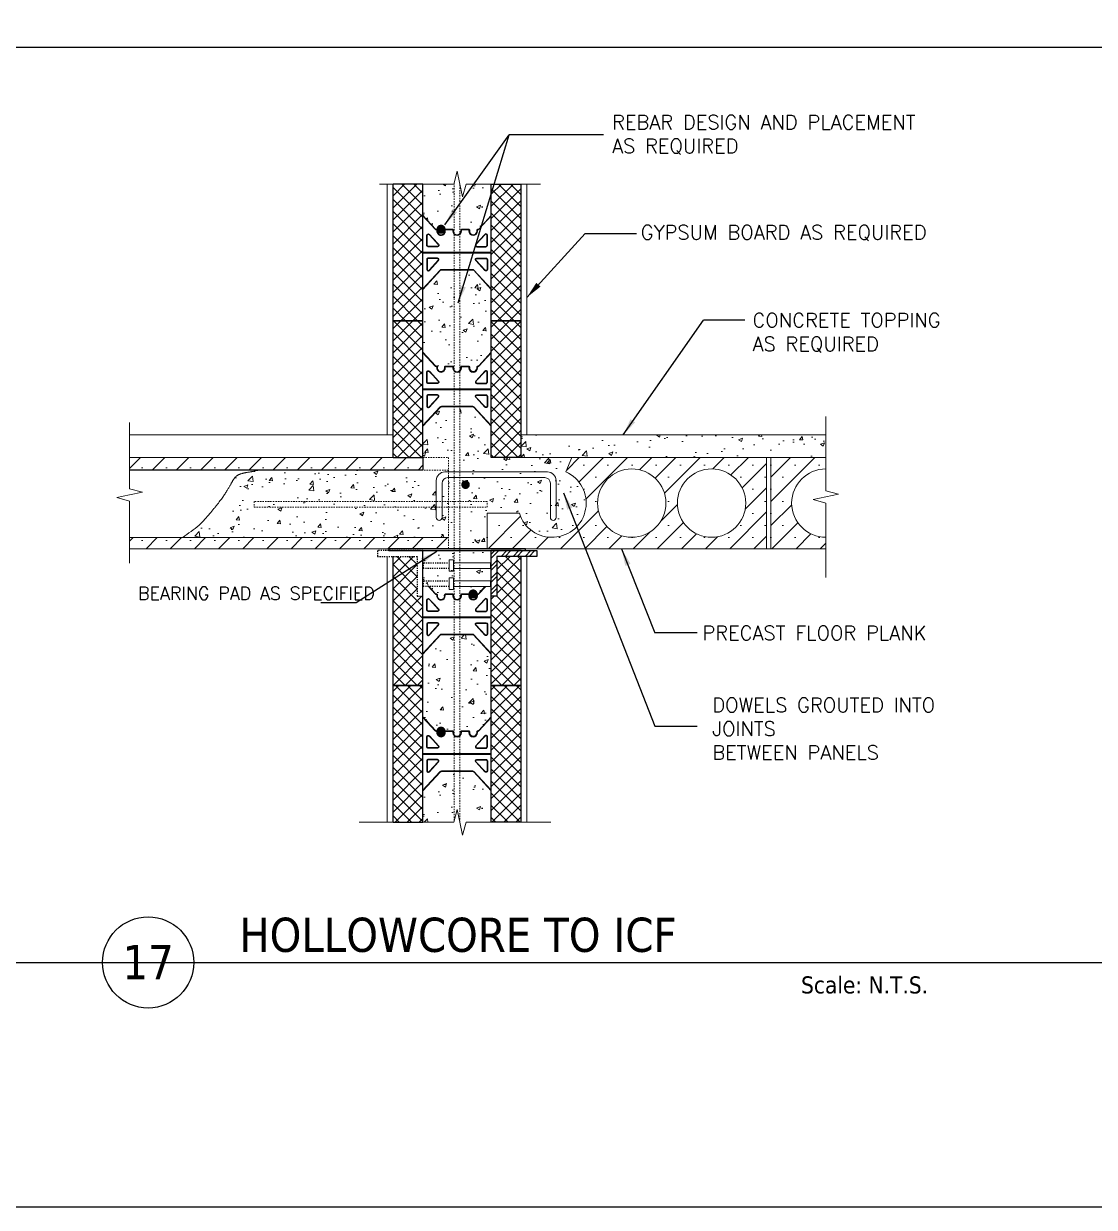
# Model space of a CAD drawing. Header units: inches. Extents: x 2268 to 2841, y -1100 to -676.
# Drawn here: x 2397.2 to 2491.2, y -1099.9 to -996.1 of the extents above; entities that cross this region are included whole.
import ezdxf
from ezdxf.enums import TextEntityAlignment as Align

# ---------------------------------------------------------------- set-up
doc = ezdxf.new("R2010")
doc.units = ezdxf.units.IN
doc.header["$MEASUREMENT"] = 0
doc.linetypes.add('HIDDEN', pattern=[0.375, 0.25, -0.125])
doc.linetypes.add('HIDDEN2', pattern=[0.1875, 0.125, -0.0625])
for name, color, linetype, lineweight in [('A-DETL-GENF', 3, 'Continuous', 9), ('A-DETL-LLIN', 3, 'Continuous', 9), ('Concrete', 3, 'Continuous', 20), ('Construction', 7, 'Continuous', 25), ('form', 140, 'Continuous', 13), ('INTER-EXTERIOR', 30, 'Continuous', 13), ('Rebar-H', 7, 'Continuous', 20), ('Rebar-V', 7, 'HIDDEN2', 15), ('S', 7, 'Continuous', 13), ('Size', 7, 'Continuous', 20)]:
    doc.layers.add(name, color=color, linetype=linetype, lineweight=lineweight)
for name, color, linetype in [('Anno', 4, 'Continuous'), ('Foam', 7, 'Continuous'), ('S-BEAM-STEL', 1, 'Continuous'), ('S-ICF-WALL-REIN', 1, 'Continuous'), ('S-REIN', 5, 'HIDDEN'), ('Web', 6, 'Continuous')]:
    doc.layers.add(name, color=color, linetype=linetype)
doc.layers.add('NOPLOT', color=241, linetype='Continuous', plot=False)
doc.styles.add('ROMANS', font='romans.shx')
doc.styles.get("Standard").update_dxf_attribs({"font": 'romans.shx'})
doc.styles.add('Tahoma', font='TAHOMA.TTF')
doc.dimstyles.new('IG-1', dxfattribs={"dimscale": 12, "dimtxt": 0.125, "dimasz": 0.125, "dimexe": 0.0625, "dimexo": 0.125, "dimgap": 0.0625, "dimtad": 1, "dimlfac": 1.0005, "dimzin": 9, "dimlunit": 4, "dimtxsty": 'Standard', "dimblk": 'ARCHTICK', "dimcen": 2.5, "dimadec": 0, "dimazin": 0, "dimtfac": 1, "dimtmove": 0, "dimatfit": 3, "dimfxl": 0, "dimfrac": 1, "dimarcsym": 0})
pattern_1 = [(50, (-3048.2537, -1353.4346), (3.5863009, -0.3137607), [0.375, -4.125]), (355, (-3048.2537, -1353.4346), (-0.6937567, 3.7609607), [0.3, -3.3]), (100.4514, (-3047.9548, -1353.4608), (2.892547, 3.4471977), [0.318701, -3.5057106]), (46.1842, (-3048.2537, -1352.4346), (5.3362052, -0.827595), [0.5625, -6.1875]), (96.6356, (-3047.809, -1352.5036), (4.6733135, 4.8705894), [0.4780514, -5.258565]), (351.1842, (-3048.2537, -1352.4346), (4.67331, 4.870593), [0.45, -4.95]), (21, (-3047.7537, -1352.6846), (2.9845353, -2.0130945), [0.375, -4.125]), (326, (-3047.7537, -1352.6846), (1.2165767, 3.6257502), [0.3, -3.3]), (71.4514, (-3047.505, -1352.8524), (4.2011131, 1.6126525), [0.318701, -3.5057106]), (37.5, (-3048.2537, -1353.4346), (0.06079928, 1.66446927), [0, -3.26, 0, -3.35, 0, -3.3125]), (7.5, (-3048.2537, -1353.4346), (1.3153477, 1.97205856), [0, -1.91, 0, -3.185, 0, -1.2625]), (327.5, (-3049.3687, -1353.4346), (2.66911218, -0.11277436), [0, -1.25, 0, -3.9, 0, -5.175]), (317.5, (-3049.8687, -1353.4346), (2.9159308, 0.5005249), [0, -1.625, 0, -2.59, 0, -3.675])]
pattern_2 = [(45, (0, 0), (-0.53033, 0.53033), []), (135, (0, 0), (-0.53033, -0.53033), [])]
pattern_3 = [(45, (2429.6106, -1054.14846), (-0.53033, 0.53033), []), (135, (2429.6106, -1054.14846), (-0.53033, -0.53033), [])]

# ---------------------------------------------------------------- blocks, each defined once
blk = doc.blocks.new('AM-7')
at = {"layer": 'S', "color": 7}
for points in [[(30.03, 45.49), (29.79, 46.62), (29.48, 45.49)], [(22.96, 45.49), (29.48, 45.49)], [(30.03, 45.49), (30.26, 44.37), (30.57, 45.49)], [(30.57, 45.49), (37.09, 45.49)]]:
    blk.add_lwpolyline(points, dxfattribs=at)
blk = doc.blocks.new('_ArchTick')
at = {"color": 0, "linetype": 'ByBlock', "const_width": 0.15}
blk.add_lwpolyline([(-0.5, -0.5), (0.5, 0.5)], dxfattribs=at)
blk = doc.blocks.new('G-BLK-6-IN')
at = {"layer": 'form'}
h = blk.add_hatch(dxfattribs=at)
h.set_pattern_fill('ANSI37,_O', color=256, scale=6)
h.set_pattern_definition(pattern_2)
h.paths.add_polyline_path([(2.62, 12), (0, 12), (0, 0), (2.62, 0)])
h = blk.add_hatch(dxfattribs=at)
h.set_pattern_fill('ANSI37,_O', color=256, scale=6)
h.set_pattern_definition(pattern_2)
h.paths.add_polyline_path([(8.62, 0), (11.25, 0), (11.25, 12), (8.62, 12)])
at = {"layer": 'Foam'}
for p, q in [((0, 0), (0, 12)), ((2.62, 12), (0, 12)), ((2.62, 0), (2.62, 12)), ((8.62, 0), (8.62, 12)), ((8.62, 12), (11.25, 12)), ((11.25, 0), (11.25, 12)), ((0, 0), (2.62, 0)), ((11.25, 0), (8.62, 0))]:
    blk.add_line(p, q, dxfattribs=at)
at = {"layer": 'Web'}
for p, q in [((2.62, 6.03), (8.62, 6.03)), ((2.62, 5.97), (8.62, 5.97))]:
    blk.add_line(p, q, dxfattribs=at)
for points in [[(2.62, 9.25), (3.73, 8.05, 0.209324), (3.78, 8.03), (3.8, 8.03, -0.414214), (3.87, 7.97), (3.87, 7.88, 0.01966), (3.87, 7.85, 0.01966)], [(2.62, 9.2), (3.71, 8.03, 0.209324), (3.78, 8), (3.8, 8, -0.414214), (3.84, 7.97), (3.84, 7.88, 0.045886), (3.84, 7.81, 0.045886)], [(3.84, 7.81, 0.912254), (4.59, 7.88), (4.59, 7.97, -0.414214), (4.62, 8), (5.22, 8, -0.414214), (5.25, 7.97), (5.25, 7.88, 1), (6, 7.88), (6, 7.97, -0.414214), (6.03, 8), (6.63, 8, -0.414214), (6.66, 7.97), (6.66, 7.88, 1), (7.41, 7.88), (7.41, 7.97, -0.414214), (7.45, 8), (7.47, 8, 0.209324), (7.54, 8.03), (8.62, 9.2)], [(3.87, 7.85, 0.961439), (4.55, 7.88), (4.55, 7.97, -0.414214), (4.62, 8.03), (5.22, 8.03, -0.414214), (5.28, 7.97), (5.28, 7.88, 1), (5.97, 7.88), (5.97, 7.97, -0.414214), (6.03, 8.03), (6.63, 8.03, -0.414214), (6.7, 7.97), (6.7, 7.88, 1), (7.38, 7.88), (7.38, 7.97, -0.414214), (7.45, 8.03), (7.47, 8.03, 0.209324), (7.52, 8.05), (8.62, 9.25)], [(3.5, 7.25), (3.99, 6.71, -0.653817), (3.9, 6.5), (3.09, 6.5, -0.414214), (2.97, 6.62), (2.97, 7.5, -0.682733), (3.19, 7.58), (3.5, 7.25)], [(3.48, 7.22), (3.97, 6.69, -0.653817), (3.9, 6.53), (3.09, 6.53, -0.414214), (3, 6.62), (3, 7.5, -0.682733), (3.16, 7.56), (3.48, 7.22)], [(2.6, 2.77), (4.15, 4.45, -0.209324), (4.27, 4.5), (6.98, 4.5, -0.209324), (7.1, 4.45), (8.62, 2.8)], [(2.62, 2.75), (4.17, 4.43, -0.209324), (4.27, 4.47), (6.98, 4.47, -0.209324), (7.08, 4.43), (8.62, 2.75)]]:
    blk.add_lwpolyline(points, format="xyb", dxfattribs=at)
for points in [[(8.06, 7.58), (7.26, 6.71, 0.653817), (7.35, 6.5), (8.16, 6.5, 0.414214), (8.28, 6.62), (8.28, 7.5, 0.682733)], [(8.09, 7.56), (7.28, 6.69, 0.653817), (7.35, 6.53), (8.16, 6.53, 0.414214), (8.25, 6.62), (8.25, 7.5, 0.682733)], [(3.19, 4.42), (3.99, 5.29, 0.653817), (3.9, 5.5), (3.09, 5.5, 0.414214), (2.97, 5.38), (2.97, 4.5, 0.682733)], [(3.16, 4.44), (3.97, 5.31, 0.653817), (3.9, 5.47), (3.09, 5.47, 0.414214), (3, 5.38), (3, 4.5, 0.682733)], [(8.06, 4.42), (7.26, 5.29, -0.653817), (7.35, 5.5), (8.16, 5.5, -0.414214), (8.28, 5.38), (8.28, 4.5, -0.682733)], [(8.09, 4.44), (7.28, 5.31, -0.653817), (7.35, 5.47), (8.16, 5.47, -0.414214), (8.25, 5.38), (8.25, 4.5, -0.682733)]]:
    blk.add_lwpolyline(points, format="xyb", close=True, dxfattribs=at)
blk = doc.blocks.new('Shear Connectors-Side - 1_2_-0-GreenBlock _ Lite Deck Typical Details')
at = {"layer": 'A-DETL-GENF'}
for p, q in [((0.5, 3.6875), (-0.5, 3.6875)), ((-0.5, 3.6875), (-0.5, 3.3125)), ((-0.5, 3.3125), (-0.25, 3.3125)), ((-0.25, 3.3125), (-0.25, 0.0625)), ((-0.25, 3.3125), (0.25, 3.3125)), ((0.25, 0.0625), (0.25, 3.3125)), ((0.25, 3.3125), (0.5, 3.3125)), ((0.5, 3.3125), (0.5, 3.6875)), ((-0.25, 0.0625), (-0.1875, 0)), ((-0.25, 0.0625), (0.25, 0.0625)), ((-0.1875, 0), (0.1875, 0)), ((0.1875, 0), (0.25, 0.0625))]:
    blk.add_line(p, q, dxfattribs=at)
blk = doc.blocks.new('*U109')
blk.add_line((0.8423, -0.5126), (4.8696, -0.5126))
blk.add_circle((0.5923, -0.5126), 0.25)
at = {"style": 'Tahoma', "flags": 8}
blk.add_attdef('VIEWNAME', text='', height=0.1875, dxfattribs=at).set_placement((1.0922, -0.5109), align=Align.BOTTOM_LEFT)
blk.add_attdef('#', text='', height=0.1875, dxfattribs=at).set_placement((0.5922, -0.5109), align=Align.MIDDLE_CENTER)
blk.add_attdef('VPSCALE', text='', height=0.0938, dxfattribs=at).set_placement((4.8696, -0.589), align=Align.TOP_RIGHT)

msp = doc.modelspace()

# ---------------------------------------------------------------- hatches: boundary and pattern name
at = {"layer": 'Concrete'}
h = msp.add_hatch(dxfattribs=at)
h.set_pattern_fill('AR-CONC,_O', color=256, scale=0.5)
h.set_pattern_definition([(50, (2432.2356, -1014.5094), (3.5863, -0.3138), [0.375, -4.125]), (355, (2432.2356, -1014.5094), (-0.6938, 3.761), [0.3, -3.3]), (100.45, (2432.5345, -1014.5355), (2.8925, 3.4472), [0.3187, -3.5057]), (46.184, (2432.2356, -1013.5094), (5.3362, -0.8276), [0.5625, -6.1875]), (96.64, (2432.6803, -1013.5784), (4.6733, 4.8706), [0.478, -5.2586]), (351.18, (2432.2356, -1013.5094), (4.6733, 4.8706), [0.45, -4.95]), (21, (2432.7356, -1013.7594), (2.9845, -2.0131), [0.375, -4.125]), (326, (2432.7356, -1013.7594), (1.2166, 3.6258), [0.3, -3.3]), (71.45, (2432.9843, -1013.927), (4.2011, 1.6127), [0.3187, -3.5057]), (37.5, (2432.2356, -1014.5094), (0.0608, 1.66447), [0, -3.26, 0, -3.35, 0, -3.3125]), (7.5, (2432.2356, -1014.5094), (1.31535, 1.97206), [0, -1.91, 0, -3.185, 0, -1.2625]), (327.5, (2431.1206, -1014.5094), (2.66911, -0.11277), [0, -1.25, 0, -3.9, 0, -5.175]), (317.5, (2430.6206, -1014.5094), (2.9159, 0.5005), [0, -1.625, 0, -2.59, 0, -3.675])])
h.paths.add_polyline_path([(2434.98561, -1009.98758), (2434.94074, -1010.14846), (2432.23561, -1010.14846), (2432.23561, -1012.89846), (2433.34204, -1014.0971, 0.209323534), (2433.38797, -1014.11721), (2433.41547, -1014.11721, -0.414213562), (2433.47797, -1014.17971), (2433.47797, -1014.27346, 0.019659652), (2433.47904, -1014.30046, 0.961438795), (2434.16547, -1014.27346), (2434.16547, -1014.17971, -0.414213562), (2434.22797, -1014.11721), (2434.82936, -1014.11721, -0.414213562), (2434.89186, -1014.17971), (2434.89186, -1014.27346, 0.191401323), (2434.98561, -1014.50939)])
h.paths.add_polyline_path([(2438.23561, -1010.14846), (2436.03047, -1010.14846), (2435.71648, -1011.27429), (2435.48561, -1010.14846), (2435.48561, -1014.50939, 0.191401323), (2435.57936, -1014.27346), (2435.57936, -1014.17971, -0.414213562), (2435.64186, -1014.11721), (2436.24324, -1014.11721, -0.414213562), (2436.30574, -1014.17971), (2436.30574, -1014.27346, 1), (2436.99324, -1014.27346), (2436.99324, -1014.17971, -0.414213562), (2437.05574, -1014.11721), (2437.08324, -1014.11721, 0.209323534), (2437.12917, -1014.0971), (2438.23561, -1012.89846)])
h = msp.add_hatch(dxfattribs=at)
h.set_pattern_fill('AR-CONC,_O', color=256, scale=0.5)
h.set_pattern_definition(pattern_1)
h.paths.add_polyline_path([(2438.23561, -1022.14846), (2438.23561, -1019.39846), (2436.68619, -1017.71992, 0.209323534), (2436.59434, -1017.67971), (2435.48561, -1017.67971), (2435.48561, -1026.50939, 0.191401323), (2435.57936, -1026.27346), (2435.57936, -1026.11721), (2436.30574, -1026.11721), (2436.30574, -1026.27346, 1), (2436.99324, -1026.27346), (2436.99324, -1026.11721), (2437.08324, -1026.11721, 0.209323534), (2437.12917, -1026.0971), (2438.23561, -1024.89846)])
h.paths.add_polyline_path([(2434.98561, -1017.67971), (2433.87687, -1017.67971, 0.209323534), (2433.78502, -1017.71992), (2432.23561, -1019.39846), (2432.23561, -1022.14846), (2432.23561, -1024.89846), (2433.34204, -1026.0971, 0.209323534), (2433.38797, -1026.11721), (2433.47797, -1026.11721), (2433.47797, -1026.27346, 1), (2434.16547, -1026.27346), (2434.16547, -1026.11721), (2434.89186, -1026.11721), (2434.89186, -1026.27346, 0.191401323), (2434.98561, -1026.50939)])
h = msp.add_hatch(dxfattribs=at)
h.set_pattern_fill('AR-CONC,_O', color=256, scale=0.5)
h.set_pattern_definition(pattern_1)
h.paths.add_polyline_path([(2444.78899, -1035.41031), (2445.30306, -1034.14846), (2440.86061, -1034.14846), (2438.23561, -1034.14846), (2438.23561, -1031.39846), (2436.68619, -1029.71992, 0.209323534), (2436.59434, -1029.67971), (2435.48561, -1029.67971), (2435.48561, -1042.14846), (2437.86061, -1042.14846), (2437.86061, -1039.03868), (2440.69834, -1039.03868, 1.54904879)])
h.paths.add_polyline_path([(2434.98561, -1029.67971), (2433.87687, -1029.67971, 0.209323534), (2433.78502, -1029.71992), (2432.23561, -1031.39846), (2432.23561, -1034.14846), (2434.48561, -1034.14846), (2434.48561, -1042.14846), (2434.98561, -1042.14846)])
h = msp.add_hatch(dxfattribs=at)
h.set_pattern_fill('AR-CONC,_O', color=256, scale=0.5)
h.set_pattern_definition([(50, (2440.8606, -1034.1485), (3.5863, -0.31376), [0.375, -4.125]), (355, (2440.8606, -1034.1485), (-0.69376, 3.76096), [0.3, -3.3]), (100.451, (2441.1595, -1034.1746), (2.89255, 3.4472), [0.3187, -3.5057]), (46.184, (2440.8606, -1033.1485), (5.3362, -0.8276), [0.5625, -6.1875]), (96.636, (2441.3053, -1033.2174), (4.6733, 4.8706), [0.47805, -5.2586]), (351.184, (2440.8606, -1033.1485), (4.6733, 4.8706), [0.45, -4.95]), (21, (2441.3606, -1033.3985), (2.98454, -2.0131), [0.375, -4.125]), (326, (2441.3606, -1033.3985), (1.2166, 3.62575), [0.3, -3.3]), (71.451, (2441.6093, -1033.5662), (4.2011, 1.61265), [0.3187, -3.5057]), (37.5, (2440.8606, -1034.1485), (0.0608, 1.66447), [0, -3.26, 0, -3.35, 0, -3.3125]), (7.5, (2440.8606, -1034.1485), (1.31535, 1.97206), [0, -1.91, 0, -3.185, 0, -1.2625]), (327.5, (2439.7456, -1034.1485), (2.66911, -0.112774), [0, -1.25, 0, -3.9, 0, -5.175]), (317.5, (2439.2456, -1034.1485), (2.91593, 0.50052), [0, -1.625, 0, -2.59, 0, -3.675])])
h.paths.add_polyline_path([(2440.86061, -1032.14846), (2440.86061, -1034.14846), (2465.76583, -1034.14846), (2467.59344, -1034.14846), (2467.59344, -1032.14846)])
h = msp.add_hatch(dxfattribs=at)
h.set_pattern_fill('SACNCR,_O', color=9, scale=16)
h.set_pattern_definition([(45, (-2911.608, -1522.9695), (-1.06066017, 1.06066017), []), (45, (-2910.5473, -1522.9695), (-1.06066017, 1.06066017), [0, -1.5])])
h.paths.add_polyline_path([(2434.48561, -1041.16846), (2406.49853, -1041.16846), (2406.49853, -1042.14846), (2434.48561, -1042.14846)])
h.paths.add_polyline_path([(2432.23561, -1035.25846), (2432.23561, -1034.14846), (2406.49853, -1034.14846), (2406.49853, -1035.25846)])
h = msp.add_hatch(dxfattribs=at)
h.set_pattern_fill('SACNCR,_O', color=9, scale=16)
h.set_pattern_definition([(45, (2437.8606, -613.7331), (-1.06066, 1.06066), []), (45, (2438.9213, -613.7331), (-1.06066, 1.06066), [0, -1.5])])
h.paths.add_polyline_path([(2460.56322, -1038.14846, -1), (2454.56322, -1038.14846, -1)], flags=16)
h.paths.add_polyline_path([(2453.56322, -1038.14846, -1), (2447.56322, -1038.14846, -1)], flags=16)
edge = h.paths.add_edge_path()
edge.add_line((2440.69834, -1039.03868), (2437.86061, -1040.40114))
edge.add_line((2437.86061, -1040.40114), (2437.86061, -1042.14846))
edge.add_line((2437.86061, -1042.14846), (2462.39083, -1042.14846))
edge.add_line((2462.39083, -1042.14846), (2462.39083, -1034.14846))
edge.add_line((2462.39083, -1034.14846), (2445.30306, -1034.14846))
edge.add_line((2445.30306, -1034.14846), (2444.78899, -1035.41031))
edge.add_arc((2443.56322, -1038.14846), 3, -162.7381108, 65.8836234, ccw=False)
h = msp.add_hatch(dxfattribs=at)
h.set_pattern_fill('SACNCR,_O', color=9, scale=16)
h.set_pattern_definition([(45, (2462.7658, -613.7331), (-1.06066, 1.06066), []), (45, (2463.8265, -613.7331), (-1.06066, 1.06066), [0, -1.5])])
h.paths.add_polyline_path([(2462.76583, -1034.14846), (2462.76583, -1042.14846), (2467.59344, -1042.14846), (2467.59344, -1041.14846, -1), (2467.59344, -1035.14846), (2467.59344, -1034.14846)])
h = msp.add_hatch(dxfattribs=at)
h.set_pattern_fill('AR-CONC,_O', color=256, scale=0.5)
h.set_pattern_definition(pattern_1)
edge = h.paths.add_edge_path()
edge.add_arc((2434.15996, -1036.15956), 0.75, 90, 180, ccw=False)
edge.add_line((2434.15996, -1035.40956), (2434.48561, -1035.40956))
edge.add_line((2434.48561, -1035.40956), (2434.48561, -1035.25846))
edge.add_line((2434.48561, -1035.25846), (2417.8334, -1035.25846))
edge.add_spline(control_points=[(2417.8334, -1035.25846), (2417.72074, -1035.28743), (2417.54937, -1035.32661), (2417.34785, -1035.36382), (2417.23201, -1035.3831), (2417.14669, -1035.39745), (2417.06242, -1035.41123), (2416.97915, -1035.42404), (2416.89711, -1035.43675), (2416.81656, -1035.45024), (2416.73744, -1035.46408), (2416.65969, -1035.47779), (2416.58354, -1035.49225), (2416.50928, -1035.50836), (2416.43685, -1035.52566), (2416.36614, -1035.54371), (2416.29739, -1035.56336), (2416.23096, -1035.58552), (2416.16676, -1035.60973), (2416.10458, -1035.63556), (2416.04474, -1035.6639), (2415.98774, -1035.69548), (2415.93359, -1035.73005), (2415.86441, -1035.77996), (2415.78308, -1035.85153), (2415.71183, -1035.93573), (2415.66541, -1036.00006), (2415.63828, -1036.03949), (2415.61723, -1036.07066), (2415.59612, -1036.10305), (2415.56804, -1036.14845), (2415.53293, -1036.2085), (2415.49763, -1036.27101), (2415.46789, -1036.32371), (2415.4356, -1036.38011), (2415.39389, -1036.45432), (2415.34235, -1036.54825), (2415.28671, -1036.64848), (2415.22505, -1036.75495), (2415.15813, -1036.86826), (2415.08648, -1036.98896), (2415.00815, -1037.11696), (2414.92136, -1037.2522), (2414.82678, -1037.39529), (2414.72486, -1037.54679), (2414.61373, -1037.70658), (2414.49171, -1037.87462), (2414.35937, -1038.05152), (2414.21707, -1038.23782), (2414.06308, -1038.43347), (2413.83317, -1038.71449), (2413.51387, -1039.09338), (2413.07792, -1039.57093), (2412.3846, -1040.37138), (2411.61976, -1040.77196), (2411.17257, -1041.16846)], knot_values=[0.205517539, 0.205517539, 0.205517539, 0.205517539, 0.554453195, 0.732572657, 0.820251548, 0.906745307, 0.992110798, 1.076424288, 1.159499869, 1.241154155, 1.321453131, 1.4004582, 1.478004192, 1.553954418, 1.628394687, 1.701398418, 1.772887554, 1.842848682, 1.911411876, 1.978690028, 2.044792624, 2.109939905, 2.174046056, 2.237408528, 2.365745556, 2.49787102, 2.567343883, 2.603711574, 2.641443755, 2.680202405, 2.719667561, 2.801585963, 2.888870905, 2.935027518, 2.983125678, 3.08381995, 3.19042881, 3.304533889, 3.427732062, 3.559506774, 3.699327387, 3.848827352, 4.00968165, 4.181380778, 4.363391943, 4.557432178, 4.765260931, 4.986360584, 5.220188875, 5.468538012, 5.733235606, 6.30950708, 6.954228628, 7.675129307, 9.471375827, 9.471375827, 9.471375827, 9.471375827], degree=3, periodic=0)
edge.add_line((2411.17257, -1041.16846), (2434.48561, -1041.16846))
edge.add_line((2434.48561, -1041.16846), (2434.48561, -1035.90956))
edge.add_line((2434.48561, -1035.90956), (2434.40996, -1035.90956))
edge.add_arc((2434.40996, -1036.40956), 0.5, 90, 180)
edge.add_line((2433.90996, -1036.40956), (2433.90996, -1039.40956))
edge.add_arc((2433.65996, -1039.40956), 0.25, -180, 0, ccw=False)
edge.add_line((2433.40996, -1039.40956), (2433.40996, -1036.15956))
h = msp.add_hatch(dxfattribs=at)
h.set_pattern_fill('AR-CONC,_O', color=256, scale=0.5)
h.set_pattern_definition([(50, (2432.2356, -1046.5094), (3.5863, -0.3138), [0.375, -4.125]), (355, (2432.2356, -1046.5094), (-0.6938, 3.761), [0.3, -3.3]), (100.45, (2432.5345, -1046.5355), (2.8925, 3.4472), [0.3187, -3.5057]), (46.184, (2432.2356, -1045.5094), (5.3362, -0.8276), [0.5625, -6.1875]), (96.64, (2432.6803, -1045.5784), (4.6733, 4.8706), [0.478, -5.2586]), (351.18, (2432.2356, -1045.5094), (4.6733, 4.8706), [0.45, -4.95]), (21, (2432.7356, -1045.7594), (2.9845, -2.0131), [0.375, -4.125]), (326, (2432.7356, -1045.7594), (1.2166, 3.6258), [0.3, -3.3]), (71.45, (2432.9843, -1045.927), (4.2011, 1.6127), [0.3187, -3.5057]), (37.5, (2432.2356, -1046.5094), (0.0608, 1.66447), [0, -3.26, 0, -3.35, 0, -3.3125]), (7.5, (2432.2356, -1046.5094), (1.31535, 1.97206), [0, -1.91, 0, -3.185, 0, -1.2625]), (327.5, (2431.1206, -1046.5094), (2.66911, -0.11277), [0, -1.25, 0, -3.9, 0, -5.175]), (317.5, (2430.6206, -1046.5094), (2.9159, 0.5005), [0, -1.625, 0, -2.59, 0, -3.675])])
h.paths.add_polyline_path([(2438.23561, -1042.31889), (2435.48561, -1042.31889), (2435.48561, -1046.50939, 0.191401323), (2435.57936, -1046.27346), (2435.57936, -1046.17971, -0.414213562), (2435.64186, -1046.11721), (2436.24324, -1046.11721, -0.414213562), (2436.30574, -1046.17971), (2436.30574, -1046.27346, 1), (2436.99324, -1046.27346), (2436.99324, -1046.17971, -0.414213562), (2437.05574, -1046.11721), (2437.08324, -1046.11721, 0.209323534), (2437.12917, -1046.0971), (2438.23561, -1044.89846)])
h.paths.add_polyline_path([(2434.98561, -1042.31889), (2432.23561, -1042.31889), (2432.23561, -1044.89846), (2433.34204, -1046.0971, 0.209323534), (2433.38797, -1046.11721), (2433.41547, -1046.11721, -0.414213562), (2433.47797, -1046.17971), (2433.47797, -1046.27346, 1), (2434.16547, -1046.27346), (2434.16547, -1046.17971, -0.414213562), (2434.22797, -1046.11721), (2434.82936, -1046.11721, -0.414213562), (2434.89186, -1046.17971), (2434.89186, -1046.27346, 0.191401323), (2434.98561, -1046.50939)])
h = msp.add_hatch(dxfattribs=at)
h.set_pattern_fill('AR-CONC,_O', color=256, scale=0.5)
h.set_pattern_definition([(50, (2432.2356, -1067.2743), (3.5863, -0.31376), [0.375, -4.125]), (355, (2432.2356, -1067.2743), (-0.69376, 3.76096), [0.3, -3.3]), (100.451, (2432.5345, -1067.3004), (2.89255, 3.4472), [0.3187, -3.5057]), (46.184, (2432.2356, -1066.2743), (5.3362, -0.8276), [0.5625, -6.1875]), (96.636, (2432.6803, -1066.343), (4.6733, 4.8706), [0.478, -5.2586]), (351.184, (2432.2356, -1066.2743), (4.6733, 4.8706), [0.45, -4.95]), (21, (2432.7356, -1066.5243), (2.98454, -2.0131), [0.375, -4.125]), (326, (2432.7356, -1066.5243), (1.2166, 3.62575), [0.3, -3.3]), (71.451, (2432.9843, -1066.692), (4.2011, 1.61265), [0.3187, -3.5057]), (37.5, (2432.2356, -1067.2743), (0.0608, 1.66447), [0, -3.26, 0, -3.35, 0, -3.3125]), (7.5, (2432.2356, -1067.2743), (1.31535, 1.97206), [0, -1.91, 0, -3.185, 0, -1.2625]), (327.5, (2431.1206, -1067.2743), (2.66911, -0.11277), [0, -1.25, 0, -3.9, 0, -5.175]), (317.5, (2430.6206, -1067.2743), (2.91593, 0.50052), [0, -1.625, 0, -2.59, 0, -3.675])])
h.paths.add_polyline_path([(2438.23561, -1065.23803), (2435.48561, -1065.23803), (2435.48561, -1066.14846), (2435.71648, -1067.27429), (2436.03047, -1066.14846), (2438.23561, -1066.14846)])
h.paths.add_polyline_path([(2434.98561, -1061.67971), (2433.87687, -1061.67971, 0.209323534), (2433.78502, -1061.71992), (2432.23561, -1063.39846), (2432.23561, -1066.14846), (2434.94074, -1066.14846), (2435.19465, -1065.23803), (2434.98561, -1065.23803)])
h.paths.add_polyline_path([(2438.23561, -1063.39846), (2436.68619, -1061.71992, 0.209323534), (2436.59434, -1061.67971), (2435.48561, -1061.67971), (2435.48561, -1065.23803), (2438.23561, -1065.23803)])
h.paths.add_polyline_path([(2438.23561, -1054.14846), (2438.23561, -1051.39846), (2436.68619, -1049.71992, 0.209323534), (2436.59434, -1049.67971), (2435.48561, -1049.67971), (2435.48561, -1058.50939, 0.191401323), (2435.57936, -1058.27346), (2435.57936, -1058.17971, -0.414213562), (2435.64186, -1058.11721), (2436.24324, -1058.11721, -0.414213562), (2436.30574, -1058.17971), (2436.30574, -1058.27346, 1), (2436.99324, -1058.27346), (2436.99324, -1058.17971, -0.414213562), (2437.05574, -1058.11721), (2437.08324, -1058.11721, 0.209323534), (2437.12917, -1058.0971), (2438.23561, -1056.89846)])
h.paths.add_polyline_path([(2434.98561, -1049.67971), (2433.87687, -1049.67971, 0.209323534), (2433.78502, -1049.71992), (2432.23561, -1051.39846), (2432.23561, -1054.14846), (2432.23561, -1056.89846), (2433.34204, -1058.0971, 0.209323534), (2433.38797, -1058.11721), (2433.41547, -1058.11721, -0.414213562), (2433.47797, -1058.17971), (2433.47797, -1058.27346, 0.019659652), (2433.47904, -1058.30046, 0.961438795), (2434.16547, -1058.27346), (2434.16547, -1058.17971, -0.414213562), (2434.22797, -1058.11721), (2434.82936, -1058.11721, -0.414213562), (2434.89186, -1058.17971), (2434.89186, -1058.27346, 0.191401323), (2434.98561, -1058.50939)])
at = {"layer": 'form'}
h = msp.add_hatch(dxfattribs=at)
h.set_pattern_fill('ANSI37,_O', color=256, scale=6)
h.set_pattern_definition(pattern_3)
h.paths.add_polyline_path([(2432.23561, -1046.31889), (2431.73561, -1046.31889), (2431.73561, -1042.81889), (2429.61061, -1042.81889), (2429.61061, -1054.14846), (2432.23561, -1054.14846)])
h = msp.add_hatch(dxfattribs=at)
h.set_pattern_fill('ANSI37,_O', color=256, scale=6)
h.set_pattern_definition(pattern_3)
h.paths.add_polyline_path([(2438.73561, -1046.31889), (2438.23561, -1046.31889), (2438.23561, -1054.14846), (2440.86061, -1054.14846), (2440.86061, -1042.81889), (2438.73561, -1042.81889)])
at = {"layer": 'S'}
h = msp.add_hatch(color=7, dxfattribs=at)
h.paths.add_polyline_path([(2429.23561, -1042.14846), (2429.23561, -1042.31889), (2434.98561, -1042.31889), (2434.98561, -1042.14846)])
h.paths.add_polyline_path([(2434.98561, -1042.14846), (2434.98561, -1042.31889), (2435.48561, -1042.31889), (2435.48561, -1042.14846)])
h.paths.add_polyline_path([(2441.23561, -1042.31889), (2441.23561, -1042.14846), (2435.48561, -1042.14846), (2435.48561, -1042.31889)])
at = {"layer": 'S-BEAM-STEL', "lineweight": -3, "ltscale": 0.5}
h = msp.add_hatch(dxfattribs=at)
h.set_pattern_fill('ANSI32', color=256, scale=2, style=0)
h.set_pattern_definition([(45, (-2911.608, -1522.9695), (-0.53033009, 0.53033009), []), (45, (-2911.2544, -1522.9695), (-0.53033009, 0.53033009), [])])
h.paths.add_polyline_path([(2442.23561, -1042.31889), (2438.23561, -1042.31889), (2438.23561, -1046.31889), (2438.73561, -1046.31889), (2438.73561, -1042.81889), (2442.23561, -1042.81889)])

# ---------------------------------------------------------------- linework, layer by layer
at = {"lineweight": -3, "ltscale": 0.5}
msp.add_lwpolyline([(2429.23561, -1042.31889), (2441.23561, -1042.31889), (2441.23561, -1042.14846), (2429.23561, -1042.14846)], close=True, dxfattribs=at)
at = {"layer": 'A-DETL-LLIN'}
msp.add_open_spline([(2411.17257, -1041.16846), (2411.61976, -1040.77196), (2412.3846, -1040.37138), (2413.07792, -1039.57093), (2413.51387, -1039.09338), (2413.83317, -1038.71449), (2414.06308, -1038.43347), (2414.21707, -1038.23782), (2414.35937, -1038.05152), (2414.49171, -1037.87462), (2414.61373, -1037.70658), (2414.72486, -1037.54679), (2414.82678, -1037.39529), (2414.92136, -1037.2522), (2415.00815, -1037.11696), (2415.08648, -1036.98896), (2415.15813, -1036.86826), (2415.22505, -1036.75495), (2415.28671, -1036.64848), (2415.34235, -1036.54825), (2415.39389, -1036.45432), (2415.4356, -1036.38011), (2415.46789, -1036.32371), (2415.49763, -1036.27101), (2415.53293, -1036.2085), (2415.56804, -1036.14845), (2415.59612, -1036.10305), (2415.61723, -1036.07066), (2415.63828, -1036.03949), (2415.66541, -1036.00006), (2415.71183, -1035.93573), (2415.78308, -1035.85153), (2415.86441, -1035.77996), (2415.93359, -1035.73005), (2415.98774, -1035.69548), (2416.04474, -1035.6639), (2416.10458, -1035.63556), (2416.16676, -1035.60973), (2416.23096, -1035.58552), (2416.29739, -1035.56336), (2416.36614, -1035.54371), (2416.43685, -1035.52566), (2416.50928, -1035.50836), (2416.58354, -1035.49225), (2416.65969, -1035.47779), (2416.73744, -1035.46408), (2416.81656, -1035.45024), (2416.89711, -1035.43675), (2416.97915, -1035.42404), (2417.06242, -1035.41123), (2417.14669, -1035.39745), (2417.23201, -1035.3831), (2417.34785, -1035.36382), (2417.54937, -1035.32661), (2417.72074, -1035.28743), (2417.8334, -1035.25846)], degree=3, knots=[0.205517539, 0.205517539, 0.205517539, 0.205517539, 2.001764059, 2.722664738, 3.367386286, 3.943657759, 4.208355354, 4.456704491, 4.690532782, 4.911632434, 5.119461188, 5.313501422, 5.495512588, 5.667211716, 5.828066014, 5.977565978, 6.117386591, 6.249161303, 6.372359477, 6.486464556, 6.593073416, 6.693767688, 6.741865847, 6.78802246, 6.875307402, 6.957225805, 6.996690961, 7.03544961, 7.073181792, 7.109549482, 7.179022346, 7.31114781, 7.439484838, 7.502847309, 7.56695346, 7.632100742, 7.698203337, 7.765481489, 7.834044684, 7.904005812, 7.975494948, 8.048498678, 8.122938948, 8.198889174, 8.276435166, 8.355440235, 8.43573921, 8.517393497, 8.600469078, 8.684782568, 8.770148059, 8.856641817, 8.944320708, 9.122440171, 9.471375827, 9.471375827, 9.471375827, 9.471375827], dxfattribs=at)
at = {"layer": 'Anno'}
for points in [[(2448.08762, -1005.83882), (2439.79057, -1005.83882)], [(2446.46174, -1014.491), (2450.98462, -1014.491)], [(2460.4857, -1022.1029), (2456.85129, -1022.1029)], [(2456.29441, -1049.52912), (2452.58356, -1049.52912)], [(2456.30298, -1057.7379), (2452.59214, -1057.7379)]]:
    msp.add_lwpolyline(points, dxfattribs=at)
at = {"layer": 'Concrete', "color": 7}
for p, q in [((2444.78899, -1035.41031), (2445.30306, -1034.14846)), ((2440.69834, -1039.03868), (2437.86061, -1039.03868))]:
    msp.add_line(p, q, dxfattribs=at)
for points in [[(2429.61061, -1032.14846), (2406.49853, -1032.14846)], [(2440.86061, -1032.14846), (2467.59344, -1032.14846)], [(2432.23561, -1034.14846), (2406.49853, -1034.14846)], [(2440.86061, -1034.14846), (2465.76583, -1034.14846)], [(2462.39083, -1034.14846), (2462.39083, -1042.14846)], [(2462.76583, -1034.14846), (2462.76583, -1042.14846)], [(2465.76583, -1034.14846), (2467.59344, -1034.14846)], [(2437.86061, -1039.03868), (2437.86061, -1042.14846)], [(2434.48561, -1041.16846), (2406.49853, -1041.16846)], [(2434.48561, -1042.14846), (2406.49853, -1042.14846)], [(2437.86061, -1042.14846), (2462.76583, -1042.14846)], [(2462.76583, -1042.14846), (2467.59344, -1042.14846)]]:
    msp.add_lwpolyline(points, dxfattribs=at)
for centre in [(2450.56322, -1038.14846), (2457.56322, -1038.14846)]:
    msp.add_circle(centre, 3, dxfattribs=at)
for centre, start, end in [((2443.56322, -1038.14846), 197.2618892, 65.8836234), ((2467.59344, -1038.14846), 90, 270)]:
    msp.add_arc(centre, 3, start, end, dxfattribs=at)
at = {"layer": 'Construction', "color": 7}
msp.add_line((2432.23561, -1034.14846), (2432.23561, -1035.25846), dxfattribs=at)
msp.add_lwpolyline([(2432.23561, -1035.25846), (2406.49853, -1035.25846)], dxfattribs=at)
at = {"layer": 'Foam'}
for p, q in [((2432.23561, -1042.14846), (2429.61061, -1042.14846)), ((2429.61061, -1054.14846), (2429.61061, -1042.81889)), ((2432.23561, -1054.14846), (2432.23561, -1042.31889)), ((2438.23561, -1042.14846), (2440.86061, -1042.14846)), ((2438.23561, -1054.14846), (2438.23561, -1042.31889)), ((2440.86061, -1054.14846), (2440.86061, -1042.81889)), ((2429.61061, -1054.14846), (2432.23561, -1054.14846)), ((2440.86061, -1054.14846), (2438.23561, -1054.14846))]:
    msp.add_line(p, q, dxfattribs=at)
at = {"layer": 'INTER-EXTERIOR', "color": 40}
for points in [[(2429.11061, -1032.14846), (2429.11061, -1010.14846)], [(2441.36061, -1032.14846), (2441.36061, -1010.14846)], [(2429.11061, -1066.14846), (2429.11061, -1042.81889)], [(2441.36061, -1066.14846), (2441.36061, -1042.81889)]]:
    msp.add_lwpolyline(points, dxfattribs=at)
at = {"layer": 'NOPLOT'}
for p, q in [((2292.10222, -998.12469), (2794.50222, -998.12469)), ((2378.3356, -1078.45524), (2666.24408, -1078.45524))]:
    msp.add_line(p, q, dxfattribs=at)
msp.add_lwpolyline([(2267.86345, -698.10234), (2840.71975, -698.10234), (2840.71975, -1099.94604), (2267.86345, -1099.94604)], close=True, dxfattribs=at)
at = {"layer": 'Rebar-H', "color": 7}
msp.add_lwpolyline([(2443.92036, -1036.15956), (2443.92036, -1039.40956, -1), (2443.42036, -1039.40956), (2443.42036, -1036.40956, 0.414213562), (2442.92036, -1035.90956), (2434.40996, -1035.90956, 0.414213562), (2433.90996, -1036.40956), (2433.90996, -1039.40956, -1), (2433.40996, -1039.40956), (2433.40996, -1036.15956, -0.414213562), (2434.15996, -1035.40956), (2443.17036, -1035.40956, -0.414213562)], format="xyb", close=True, dxfattribs=at)
at = {"layer": 'Rebar-V', "color": 7}
for p, q in [((2432.23561, -1034.14846), (2434.48561, -1034.14846)), ((2434.48561, -1034.14846), (2434.48561, -1035.25846)), ((2434.48561, -1035.25846), (2432.23561, -1035.25846)), ((2434.48561, -1035.25846), (2434.48561, -1042.14846))]:
    msp.add_line(p, q, dxfattribs=at)
for points in [[(2434.98561, -1065.98758), (2434.98561, -1009.98758)], [(2435.48561, -1066.14846), (2435.48561, -1010.14846)]]:
    msp.add_lwpolyline(points, dxfattribs=at)
msp.add_lwpolyline([(2417.41328, -1038.50657), (2437.86061, -1038.50657), (2437.86061, -1038.00657), (2417.41328, -1038.00657)], close=True, dxfattribs=at)
at = {"layer": 'S', "color": 7}
for p, q in [((2431.23561, -1042.14846), (2439.23561, -1042.14846)), ((2431.23561, -1042.14846), (2439.23561, -1042.14846)), ((2431.23561, -1042.14846), (2439.23561, -1042.14846)), ((2431.23561, -1042.14846), (2439.23561, -1042.14846)), ((2431.23561, -1042.31889), (2439.23561, -1042.31889)), ((2439.23561, -1042.31889), (2431.23561, -1042.31889)), ((2439.23561, -1042.31889), (2431.23561, -1042.31889))]:
    msp.add_line(p, q, dxfattribs=at)
for points, const_width in [([(2433.62688, -1014.11279, 1), (2434.02688, -1014.11279, 1)], 0.4), ([(2435.78856, -1036.53267, 1), (2436.16356, -1036.53267, 1)], 0.375), ([(2436.44117, -1046.11942, 1), (2436.84117, -1046.11942, 1)], 0.4), ([(2436.44117, -1046.11942, 1), (2436.84117, -1046.11942, 1)], 0.4), ([(2433.62337, -1058.15812, 1), (2434.02337, -1058.15812, 1)], 0.4)]:
    msp.add_lwpolyline(points, format="xyb", close=True, dxfattribs=dict(at, const_width=const_width))
for points in [[(2406.49853, -1043.40716), (2406.49853, -1037.97296), (2405.37271, -1037.65896), (2406.49853, -1037.42809), (2407.62436, -1037.19721), (2406.49853, -1036.88322), (2406.49853, -1031.08606)], [(2428.73561, -1066.14846), (2426.63109, -1066.14846)], [(2442.55044, -1066.14846), (2443.4517, -1066.14846)]]:
    msp.add_lwpolyline(points, dxfattribs=at)
at = {"layer": 'S-ICF-WALL-REIN'}
msp.add_lwpolyline([(2438.23561, -1042.31889), (2442.23561, -1042.31889), (2442.23561, -1042.81889), (2438.73561, -1042.81889), (2438.73561, -1046.31889), (2438.23561, -1046.31889)], close=True, dxfattribs=at)
at = {"layer": 'S-REIN', "color": 9, "linetype": 'HIDDEN2', "ltscale": 0.25}
for p, q in [((2432.23561, -1043.44056), (2432.29811, -1043.37806)), ((2432.23561, -1043.81556), (2432.23561, -1043.44056)), ((2432.29811, -1043.87806), (2432.23561, -1043.81556)), ((2432.29811, -1043.37806), (2434.54811, -1043.37806)), ((2432.29811, -1043.87806), (2432.29811, -1043.37806)), ((2434.54811, -1043.87806), (2432.29811, -1043.87806)), ((2432.23561, -1045.03029), (2432.29811, -1044.96779)), ((2432.23561, -1045.40529), (2432.23561, -1045.03029)), ((2432.29811, -1045.46779), (2432.23561, -1045.40529)), ((2432.29811, -1044.96779), (2434.54811, -1044.96779)), ((2432.29811, -1045.46779), (2432.29811, -1044.96779)), ((2434.54811, -1045.46779), (2432.29811, -1045.46779))]:
    msp.add_line(p, q, dxfattribs=at)
msp.add_lwpolyline([(2432.23561, -1042.31889), (2428.23561, -1042.31889), (2428.23561, -1042.81889), (2431.73561, -1042.81889), (2431.73561, -1046.31889), (2432.23561, -1046.31889)], close=True, dxfattribs=at)
at = {"layer": 'Web'}
for p, q in [((2432.23561, -1048.11721), (2438.23561, -1048.11721)), ((2432.23561, -1048.17971), (2438.23561, -1048.17971))]:
    msp.add_line(p, q, dxfattribs=at)
for points in [[(2432.71861, -1045.46779), (2433.31908, -1046.1183, 0.209323534), (2433.38797, -1046.14846), (2433.41547, -1046.14846, -0.414213562), (2433.44672, -1046.17971), (2433.44672, -1046.27346, 0.045886007), (2433.45301, -1046.34186)], [(2432.76114, -1045.46779), (2433.34204, -1046.0971, 0.209323534), (2433.38797, -1046.11721), (2433.41547, -1046.11721, -0.414213562), (2433.47797, -1046.17971), (2433.47797, -1046.27346, 0.019659652), (2433.47904, -1046.30046)], [(2433.45301, -1046.34186, 0.912254286), (2434.19672, -1046.27346), (2434.19672, -1046.17971, -0.414213562), (2434.22797, -1046.14846), (2434.82936, -1046.14846, -0.414213562), (2434.86061, -1046.17971), (2434.86061, -1046.27346, 1), (2435.61061, -1046.27346), (2435.61061, -1046.17971, -0.414213562), (2435.64186, -1046.14846), (2436.24324, -1046.14846, -0.414213562), (2436.27449, -1046.17971), (2436.27449, -1046.27346, 1), (2437.02449, -1046.27346), (2437.02449, -1046.17971, -0.414213562), (2437.05574, -1046.14846), (2437.08324, -1046.14846, 0.209323534), (2437.15213, -1046.1183), (2437.7526, -1045.46779)], [(2433.47904, -1046.30046, 0.961438795), (2434.16547, -1046.27346), (2434.16547, -1046.17971, -0.414213562), (2434.22797, -1046.11721), (2434.82936, -1046.11721, -0.414213562), (2434.89186, -1046.17971), (2434.89186, -1046.27346, 1), (2435.57936, -1046.27346), (2435.57936, -1046.17971, -0.414213562), (2435.64186, -1046.11721), (2436.24324, -1046.11721, -0.414213562), (2436.30574, -1046.17971), (2436.30574, -1046.27346, 1), (2436.99324, -1046.27346), (2436.99324, -1046.17971, -0.414213562), (2437.05574, -1046.11721), (2437.08324, -1046.11721, 0.209323534), (2437.12917, -1046.0971), (2437.71007, -1045.46779)], [(2433.10723, -1046.90238), (2433.60227, -1047.43867, -0.653817149), (2433.51042, -1047.64846), (2432.70436, -1047.64846, -0.414213562), (2432.57936, -1047.52346), (2432.57936, -1046.65023, -0.682733241), (2432.79621, -1046.56544), (2433.10723, -1046.90238)], [(2433.09222, -1046.93219), (2433.5793, -1047.45987, -0.653817149), (2433.51042, -1047.61721), (2432.70436, -1047.61721, -0.414213562), (2432.61061, -1047.52346), (2432.61061, -1046.65023, -0.682733241), (2432.77324, -1046.58664), (2433.09222, -1046.93219)], [(2432.21264, -1051.37726), (2433.76206, -1049.69873, -0.209323534), (2433.87687, -1049.64846), (2436.59434, -1049.64846, -0.209323534), (2436.70915, -1049.69873), (2438.23561, -1051.35239)], [(2432.23561, -1051.39846), (2433.78502, -1049.71992, -0.209323534), (2433.87687, -1049.67971), (2436.59434, -1049.67971, -0.209323534), (2436.68619, -1049.71992), (2438.23561, -1051.39846)]]:
    msp.add_lwpolyline(points, format="xyb", dxfattribs=at)
for points in [[(2437.675, -1046.56544), (2436.86894, -1047.43867, 0.653817149), (2436.96079, -1047.64846), (2437.76686, -1047.64846, 0.414213562), (2437.89186, -1047.52346), (2437.89186, -1046.65023, 0.682733241)], [(2437.69797, -1046.58664), (2436.89191, -1047.45987, 0.653817149), (2436.96079, -1047.61721), (2437.76686, -1047.61721, 0.414213562), (2437.86061, -1047.52346), (2437.86061, -1046.65023, 0.682733241)], [(2432.79621, -1049.73148), (2433.60227, -1048.85824, 0.653817149), (2433.51042, -1048.64846), (2432.70436, -1048.64846, 0.414213562), (2432.57936, -1048.77346), (2432.57936, -1049.64669, 0.682733241)], [(2432.77324, -1049.71028), (2433.5793, -1048.83705, 0.653817149), (2433.51042, -1048.67971), (2432.70436, -1048.67971, 0.414213562), (2432.61061, -1048.77346), (2432.61061, -1049.64669, 0.682733241)], [(2437.675, -1049.73148), (2436.86894, -1048.85824, -0.653817149), (2436.96079, -1048.64846), (2437.76686, -1048.64846, -0.414213562), (2437.89186, -1048.77346), (2437.89186, -1049.64669, -0.682733241)], [(2437.69797, -1049.71028), (2436.89191, -1048.83705, -0.653817149), (2436.96079, -1048.67971), (2437.76686, -1048.67971, -0.414213562), (2437.86061, -1048.77346), (2437.86061, -1049.64669, -0.682733241)]]:
    msp.add_lwpolyline(points, format="xyb", close=True, dxfattribs=at)

# ---------------------------------------------------------------- block references
ref = msp.add_blockref('*U109', (2398.64672, -1070.25364), dxfattribs=dict(xscale=16, yscale=16, zscale=16))
ref.add_attrib('VPSCALE', 'Scale: N.T.S.', dxfattribs={"height": 1.5008, "style": 'Tahoma'}).set_placement((2476.5609, -1079.67764), align=Align.TOP_RIGHT)
ref.add_attrib('VIEWNAME', 'HOLLOWCORE TO ICF', dxfattribs={"height": 3, "style": 'Tahoma'}).set_placement((2416.12192, -1078.42804), align=Align.BOTTOM_LEFT)
ref.add_attrib('#', '17', dxfattribs={"height": 3, "style": 'Tahoma'}).set_placement((2408.12192, -1078.42804), align=Align.MIDDLE_CENTER)
at = {"layer": 'form'}
for p in [(2429.61061, -1022.14846), (2429.61061, -1034.14846), (2429.61061, -1066.14846)]:
    msp.add_blockref('G-BLK-6-IN', p, dxfattribs=at)
at = {"layer": 'S', "color": 7, "rotation": 180}
for p in [(2465.51097, -964.65462), (2465.51097, -1020.65462)]:
    msp.add_blockref('AM-7', p, dxfattribs=at)
at = {"layer": 'S-ICF-WALL-REIN', "rotation": 90}
for p in [(2438.23561, -1043.62806), (2438.23561, -1045.21779)]:
    msp.add_blockref('Shear Connectors-Side - 1_2_-0-GreenBlock _ Lite Deck Typical Details', p, dxfattribs=at)
at = {"layer": 'Size', "color": 7, "rotation": 90}
msp.add_blockref('AM-7', (2513.08727, -1067.62895), dxfattribs=at)

# ---------------------------------------------------------------- texts
at = {"layer": 'Anno', "attachment_point": 1, "style": 'ROMANS'}
for s, insert, char_height, width in [('REBAR DESIGN AND PLACEMENT\\PAS REQUIRED', (2448.83603, -1004.09705), 1.25, 39.0625), ('GYPSUM BOARD AS REQUIRED', (2451.35501, -1013.76043), 1.25, 39.1875), ('CONCRETE TOPPING\\PAS REQUIRED', (2461.16123, -1021.4678), 1.25, 32.875), ('BEARING PAD AS SPECIFIED', (2407.2354, -1045.49892), 1.125, 19.7360659), ('PRECAST FLOOR PLANK', (2456.76338, -1048.92012), 1.25, 30.3125), ('DOWELS GROUTED INTO JOINTS \\PBETWEEN PANELS', (2457.62946, -1055.24095), 1.25, 24.410979)]:
    msp.add_mtext(s, dxfattribs=dict(at, insert=insert, char_height=char_height, width=width))

# ---------------------------------------------------------------- leaders
at = {"layer": 'Anno'}
for points in [[(2434.15944, -1013.71427), (2439.79168, -1005.83882)], [(2435.3286, -1020.57283), (2439.79192, -1005.83848)], [(2441.36061, -1020.09179), (2446.46174, -1014.491)], [(2449.80007, -1032.14981), (2456.85129, -1022.1029)], [(2444.57595, -1037.23404), (2452.58356, -1057.72584)], [(2433.44154, -1042.38291), (2426.38126, -1046.90958), (2423.27488, -1046.90958)], [(2449.66957, -1042.16827), (2452.5844, -1049.52649)]]:
    msp.add_leader(points, dimstyle='IG-1', override={"dimgap": 0.0625, "dimtad": 0}, dxfattribs=at)

doc.saveas('drawing.dxf')
